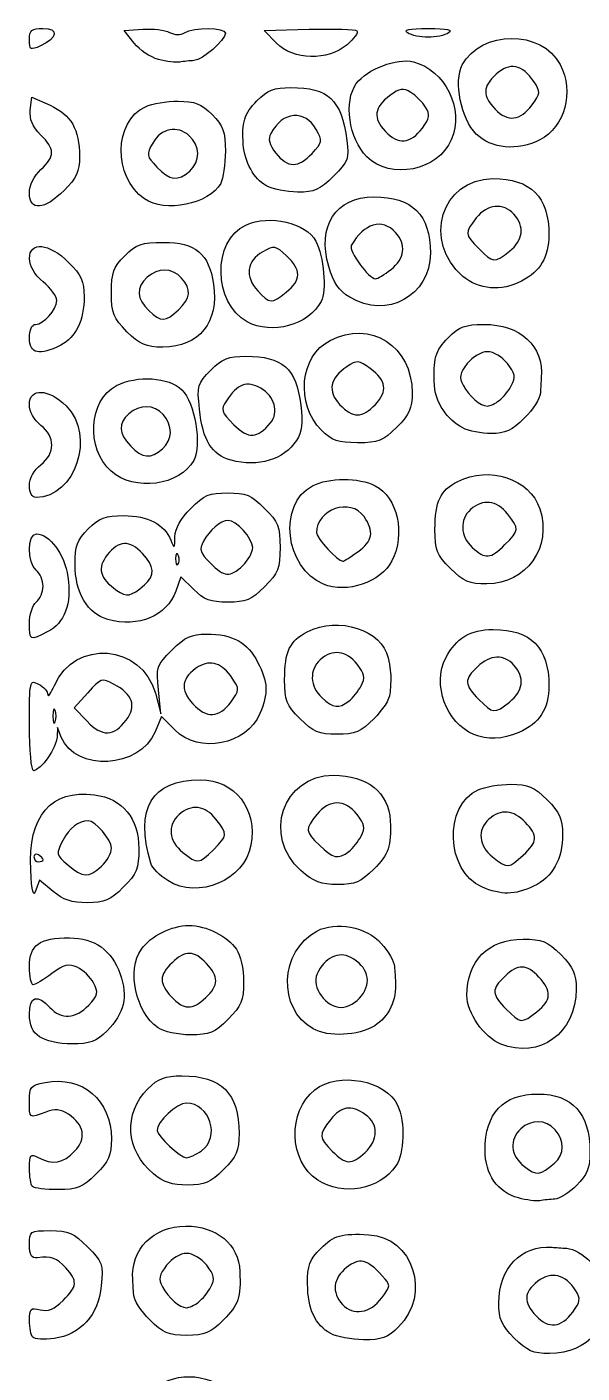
# Model space of a CAD drawing. Extents: x -1 to 2559, y 1 to 1442.
# Drawn here: x -0.6 to 161.8, y 1046.3 to 1440.4 of the extents above; entities that cross this region are included whole.
import ezdxf

# ---------------------------------------------------------------- set-up
doc = ezdxf.new("R2010")
doc.units = 0
doc.layers.get('0').update_dxf_attribs({"linetype": 'CONTINUOUS'})
doc.layers.add('IMAGE', color=7, linetype='CONTINUOUS')

# ---------------------------------------------------------------- blocks, each defined once
blk = doc.blocks.new('wave')
at = {"layer": 'IMAGE', "color": 7}
for points in [[(-902.77, -173.25), (-902.77, -173.25)], [(-792.1, -171.28), (-792.1, -171.28)], [(-830.5, -174.28), (-830.5, -174.28)], [(-865.02, -179.06), (-865.02, -179.06)], [(-755.7, -192.36), (-755.7, -192.36)], [(-787.78, -199.13), (-787.78, -199.13)], [(-772.04, -200.88), (-772.04, -200.88)], [(-820.04, -206.54), (-820.04, -206.54)], [(-804.04, -207.55), (-804.04, -207.55)], [(-855.88, -211.74), (-855.88, -211.74)], [(-833.59, -215.95), (-833.59, -215.95)], [(-902.77, -218.18), (-902.77, -218.18)], [(-869.15, -219.87), (-869.15, -219.87)], [(-762.28, -235.19), (-762.28, -235.19)], [(-796.95, -240.52), (-796.95, -240.52)], [(-775.91, -242.57), (-775.91, -242.57)], [(-827.62, -247.19), (-827.62, -247.19)], [(-809.05, -248.66), (-809.05, -248.66)], [(-859.19, -252.38), (-859.19, -252.38)], [(-839.09, -255.86), (-839.09, -255.86)], [(-874.24, -258.75), (-874.24, -258.75)], [(-902.77, -260.62), (-902.77, -260.62)], [(-765.32, -278.91), (-765.32, -278.91)], [(-832.22, -285.43), (-832.22, -285.43)], [(-817.34, -287.58), (-817.34, -287.58)], [(-775.97, -286.93), (-775.97, -286.93)], [(-863.88, -293.08), (-863.88, -293.08)], [(-843.76, -296.37), (-843.76, -296.37)], [(-878.83, -299.62), (-878.83, -299.62)], [(-902.77, -303.81), (-902.77, -303.81)], [(-763.62, -321.1), (-763.62, -321.1)], [(-859.19, -324.37), (-859.19, -324.37)], [(-806.64, -323.19), (-806.64, -323.19)], [(-840.35, -327.23), (-840.35, -327.23)], [(-779.57, -328.08), (-779.57, -328.08)], [(-869.1, -332.87), (-869.1, -332.87)], [(-816.77, -332.68), (-816.77, -332.68)], [(-902.77, -344.11), (-902.77, -344.11)], [(-879.82, -343.02), (-879.82, -343.02)], [(-895.22, -369.62), (-895.22, -369.62)], [(-843.77, -367.11), (-843.77, -367.11)], [(-809.32, -366.91), (-809.32, -366.91)], [(-762.28, -367.19), (-762.28, -367.19)], [(-902.77, -373.9), (-902.77, -373.9)], [(-874.43, -372.45), (-874.43, -372.45)], [(-823.57, -372.08), (-823.57, -372.08)], [(-772.77, -376.68), (-772.77, -376.68)], [(-898.77, -413.36), (-898.77, -413.36)], [(-848.95, -410.43), (-848.95, -410.43)], [(-809.32, -410.91), (-809.32, -410.91)], [(-758.3, -412.01), (-758.3, -412.01)], [(-881.69, -415.23), (-881.69, -415.23)], [(-823.35, -416.51), (-823.35, -416.51)], [(-862.32, -419.45), (-862.32, -419.45)], [(-770.35, -421.33), (-770.35, -421.33)], [(-895.85, -422.63), (-895.85, -422.63)], [(-805.6, -453.19), (-805.6, -453.19)], [(-851.19, -453.72), (-851.19, -453.72)], [(-754.28, -457.85), (-754.28, -457.85)], [(-865.15, -462.53), (-865.15, -462.53)], [(-819.78, -462.85), (-819.78, -462.85)], [(-899.81, -465.21), (-899.81, -465.21)], [(-764.88, -467.32), (-764.88, -467.32)], [(-852.4, -498.54), (-852.4, -498.54)], [(-804.52, -499.05), (-804.52, -499.05)], [(-749.1, -502.21), (-749.1, -502.21)], [(-866.49, -505.31), (-866.49, -505.31)], [(-818.42, -507.14), (-818.42, -507.14)], [(-901.88, -509.06), (-901.88, -509.06)], [(-759.69, -512.39), (-759.69, -512.39)], [(-853.32, -542.91), (-853.32, -542.91)], [(-799.67, -541.65), (-799.67, -541.65)], [(-743.78, -545.8), (-743.78, -545.8)], [(-867.57, -548.08), (-867.57, -548.08)], [(-901.77, -553.18), (-901.77, -553.18)], [(-814.62, -552.09), (-814.62, -552.09)], [(-760.9, -553.42), (-760.9, -553.42)]]:
    blk.add_lwpolyline(points, close=True, dxfattribs=at)
for points in [[(-872.15, -174.27), (-875.03, -170.62), (-869.62, -170.21)], [(-830.5, -174.28), (-834.1, -170.62), (-820.93, -170.23)], [(-902.51, -193.87), (-902.1, -190.06), (-896.74, -192.47)], [(-801.55, -280.07), (-801.55, -280.07)], [(-854.7, -334.22), (-858.43, -330.49), (-859.97, -334.76)], [(-885.69, -364.46), (-889.66, -368.91), (-885.91, -372.81)], [(-865.92, -364.63), (-864.28, -370.62), (-865.02, -363.65)], [(-860.22, -375.37), (-864.14, -371.45), (-866.02, -375.95)], [(-893.45, -377.47), (-894.6, -374.62), (-894.69, -377.44)], [(-895.85, -422.63), (-899.8, -419.3), (-900.87, -422.29)]]:
    blk.add_lwpolyline(points, dxfattribs=at)
for points in [[(-902.77, -173.25), (-902.77, -170.48), (-902.14, -169.95), (-898.81, -169.95)], [(-899.51, -175.07), (-902.49, -176.43), (-902.77, -176.28), (-902.77, -173.25)], [(-898.81, -169.95), (-894.09, -169.95), (-894.48, -172.78), (-899.51, -175.07)], [(-869.62, -170.21), (-866.64, -169.98), (-863.1, -170.39), (-861.75, -171.12)], [(-861.75, -171.12), (-860.24, -171.92), (-858.55, -171.96), (-857.36, -171.21)], [(-857.36, -171.21), (-854.7, -169.53), (-845.44, -169.63), (-845.44, -171.35)], [(-845.44, -171.35), (-845.44, -173.4), (-852.15, -179.27), (-854.63, -179.38)], [(-820.93, -170.23), (-813.69, -170.02), (-807.39, -170.22), (-806.93, -170.68)], [(-806.93, -170.68), (-806.48, -171.14), (-807.79, -172.96), (-809.84, -174.73)], [(-792.1, -171.28), (-793.52, -170.37), (-791.75, -169.99), (-786.1, -169.99)], [(-786.1, -172.57), (-788.3, -172.57), (-791, -171.99), (-792.1, -171.28)], [(-786.1, -169.99), (-780.45, -169.99), (-778.69, -170.37), (-780.1, -171.28)], [(-780.1, -171.28), (-781.2, -171.99), (-783.9, -172.57), (-786.1, -172.57)], [(-776.13, -180.66), (-770.6, -170.33), (-752.78, -170.27), (-747.46, -180.57)], [(-865.02, -179.06), (-867.36, -178.43), (-870.57, -176.27), (-872.15, -174.27)], [(-809.84, -174.73), (-815.41, -179.52), (-825.56, -179.3), (-830.5, -174.28)], [(-858.77, -179.84), (-859.87, -180.04), (-862.68, -179.69), (-865.02, -179.06)], [(-854.63, -179.38), (-855.81, -179.44), (-857.67, -179.65), (-858.77, -179.84)], [(-807.13, -186.13), (-803.98, -181.87), (-795.25, -178.54), (-790.41, -179.75)], [(-790.41, -179.75), (-781.07, -182.1), (-775.53, -193.48), (-779.32, -202.54)], [(-772.04, -200.88), (-776.43, -196.49), (-778.67, -185.41), (-776.13, -180.66)], [(-755.2, -185.46), (-758.43, -180.52), (-762.38, -179.78), (-766.22, -183.39)], [(-747.46, -180.57), (-743.33, -188.56), (-746.09, -198.82), (-753.39, -202.59)], [(-766.22, -183.39), (-770.21, -187.14), (-770.27, -189.55), (-766.49, -193.59)], [(-836.21, -191.18), (-833.05, -188.02), (-831.17, -187.28), (-826.27, -187.28)], [(-826.27, -187.28), (-815.22, -187.28), (-811.52, -190.77), (-809.88, -202.74)], [(-804.04, -207.55), (-809.27, -202.32), (-810.87, -191.19), (-807.13, -186.13)], [(-791.15, -188.69), (-793.37, -187.3), (-794.37, -187.46), (-797.29, -189.63)], [(-786.84, -192.99), (-787.75, -191.54), (-789.69, -189.6), (-791.15, -188.69)], [(-755.7, -192.36), (-753.2, -188.99), (-753.17, -188.56), (-755.2, -185.46)], [(-896.74, -192.47), (-890.61, -195.22), (-888.1, -199.58), (-888.1, -207.48)], [(-869.15, -219.87), (-878.37, -213.41), (-878.16, -197.14), (-868.81, -192.88)], [(-868.81, -192.88), (-866.88, -192), (-862.59, -191.28), (-859.27, -191.28)], [(-859.27, -191.28), (-854.37, -191.28), (-852.49, -192.02), (-849.33, -195.18)], [(-840.19, -203.95), (-840.71, -197.56), (-839.87, -194.84), (-836.21, -191.18)], [(-797.29, -189.63), (-801.93, -193.1), (-802.32, -196.17), (-798.61, -200.12)], [(-787.78, -199.13), (-785.61, -196.22), (-785.46, -195.21), (-786.84, -192.99)], [(-766.49, -193.59), (-762.84, -197.47), (-759.19, -197.06), (-755.7, -192.36)], [(-899.51, -201.09), (-901.9, -198.7), (-902.8, -196.54), (-902.51, -193.87)], [(-849.33, -195.18), (-846.04, -198.48), (-845.44, -200.13), (-845.44, -205.93)], [(-818.85, -199.54), (-822.14, -193.67), (-828.69, -194.23), (-832.15, -200.7)], [(-855.99, -201.38), (-859.47, -198.23), (-864.26, -199.2), (-866.69, -203.54)], [(-832.15, -200.7), (-833.03, -202.36), (-832.62, -203.97), (-830.64, -206.47)], [(-820.04, -206.54), (-817.04, -203.35), (-816.96, -202.91), (-818.85, -199.54)], [(-798.61, -200.12), (-794.87, -204.1), (-791.23, -203.77), (-787.78, -199.13)], [(-753.39, -202.59), (-759.88, -205.95), (-767.7, -205.23), (-772.04, -200.88)], [(-899.44, -211.28), (-895.23, -207.33), (-895.25, -205.35), (-899.51, -201.09)], [(-866.69, -203.54), (-868.58, -206.91), (-868.5, -207.35), (-865.5, -210.54)], [(-855.88, -211.74), (-852.71, -208.88), (-852.77, -204.3), (-855.99, -201.38)], [(-833.59, -215.95), (-837.03, -214.08), (-839.77, -209.1), (-840.19, -203.95)], [(-809.88, -202.74), (-809.15, -208.07), (-809.46, -208.91), (-813.79, -213.24)], [(-779.32, -202.54), (-783.11, -211.62), (-797.13, -214.46), (-804.04, -207.55)], [(-888.1, -207.48), (-888.1, -211.85), (-888.97, -213.75), (-892.64, -217.42)], [(-845.44, -205.93), (-845.44, -209.71), (-846.05, -213.95), (-846.81, -215.36)], [(-830.64, -206.47), (-827.2, -210.86), (-824.11, -210.88), (-820.04, -206.54)], [(-902.77, -218.18), (-902.77, -215.89), (-901.47, -213.19), (-899.44, -211.28)], [(-865.5, -210.54), (-861.78, -214.5), (-859.27, -214.82), (-855.88, -211.74)], [(-846.81, -215.36), (-850.04, -221.4), (-863.18, -224.05), (-869.15, -219.87)], [(-824.3, -217.9), (-827.49, -217.87), (-831.67, -216.99), (-833.59, -215.95)], [(-813.79, -213.24), (-817.77, -217.22), (-819.41, -217.94), (-824.3, -217.9)], [(-775.91, -242.57), (-787.89, -232.49), (-782.24, -213.95), (-767.19, -213.95)], [(-767.19, -213.95), (-756.04, -213.95), (-750.77, -219.23), (-750.77, -230.38)], [(-892.64, -217.42), (-898.39, -223.17), (-902.77, -223.5), (-902.77, -218.18)], [(-815.19, -239.67), (-818.65, -227.82), (-813.11, -219.28), (-801.96, -219.28)], [(-801.96, -219.28), (-790.71, -219.28), (-785.44, -224.52), (-785.44, -235.72)], [(-839.47, -227.54), (-832.47, -224.35), (-821.88, -226.81), (-818.94, -232.3)], [(-760.98, -224.39), (-764.12, -220.91), (-768.78, -221.37), (-772.01, -225.46)], [(-762.28, -235.19), (-758.27, -232.03), (-757.77, -227.93), (-760.98, -224.39)], [(-839.09, -255.86), (-849.07, -250.45), (-849.32, -232.03), (-839.47, -227.54)], [(-795.64, -229.72), (-799.52, -225.43), (-804.9, -227.01), (-808.58, -233.5)], [(-772.01, -225.46), (-775.51, -229.92), (-775.49, -230.2), (-771.25, -234.43)], [(-902.77, -237.37), (-902.77, -232.2), (-897.03, -232.76), (-891.3, -238.48)], [(-818.94, -232.3), (-816.67, -236.54), (-815.76, -246.82), (-817.39, -249.87)], [(-796.95, -240.52), (-792.93, -237.36), (-792.44, -233.26), (-795.64, -229.72)], [(-750.77, -230.38), (-750.77, -236.86), (-753.28, -241.11), (-758.78, -243.96)], [(-874.87, -236.51), (-871.49, -233.13), (-869.99, -232.62), (-863.48, -232.62)], [(-863.48, -232.62), (-854.14, -232.62), (-850.25, -235.87), (-848.91, -244.82)], [(-834.51, -235.36), (-839.21, -237.99), (-839.81, -242.67), (-835.98, -246.75)], [(-827.51, -236.55), (-830.7, -233.55), (-831.14, -233.48), (-834.51, -235.36)], [(-808.58, -233.5), (-809.45, -235.04), (-803.48, -243.28), (-801.5, -243.28)], [(-785.44, -235.72), (-785.44, -248.22), (-798.25, -255.25), (-809.05, -248.66)], [(-771.25, -234.43), (-767.02, -238.67), (-766.74, -238.69), (-762.28, -235.19)], [(-898.77, -244.15), (-901.3, -242.03), (-902.77, -239.53), (-902.77, -237.37)], [(-891.3, -238.48), (-887.64, -242.15), (-886.77, -244.05), (-886.77, -248.42)], [(-878.77, -247.31), (-878.77, -241.46), (-878.18, -239.82), (-874.87, -236.51)], [(-858.31, -243.05), (-861.05, -240.02), (-865.13, -239.93), (-868.33, -242.82)], [(-827.62, -247.19), (-823.2, -243.71), (-823.17, -240.63), (-827.51, -236.55)], [(-809.05, -248.66), (-812.19, -246.75), (-813.82, -244.36), (-815.19, -239.67)], [(-894.77, -249.63), (-894.77, -248.47), (-896.57, -246), (-898.77, -244.15)], [(-868.33, -242.82), (-871.58, -245.76), (-871.41, -249.25), (-867.85, -252.56)], [(-859.19, -252.38), (-855.54, -248.95), (-855.3, -246.38), (-858.31, -243.05)], [(-801.5, -243.28), (-800.93, -243.28), (-798.88, -242.04), (-796.95, -240.52)], [(-758.78, -243.96), (-764.68, -247.01), (-771.28, -246.47), (-775.91, -242.57)], [(-874.24, -258.75), (-878.22, -254.76), (-878.77, -253.39), (-878.77, -247.31)], [(-848.91, -244.82), (-847.23, -256.01), (-853.08, -263.28), (-863.75, -263.28)], [(-835.98, -246.75), (-832.32, -250.64), (-832.03, -250.66), (-827.62, -247.19)], [(-900.98, -256.62), (-898.61, -256.62), (-894.77, -252.29), (-894.77, -249.63)], [(-886.77, -248.42), (-886.77, -255.52), (-889.1, -260.37), (-893.63, -262.72)], [(-817.39, -249.87), (-821.14, -256.86), (-831.81, -259.81), (-839.09, -255.86)], [(-867.85, -252.56), (-864.17, -255.99), (-863.01, -255.97), (-859.19, -252.38)], [(-814.81, -261.31), (-802.98, -255.19), (-790.77, -263), (-790.77, -276.68)], [(-902.77, -260.62), (-902.77, -258.15), (-902.08, -256.62), (-900.98, -256.62)], [(-863.75, -263.28), (-868.74, -263.28), (-870.43, -262.55), (-874.24, -258.75)], [(-780.21, -260.51), (-776.97, -257.28), (-775.21, -256.62), (-769.87, -256.62)], [(-769.87, -256.62), (-758.99, -256.63), (-752.32, -262.82), (-752.99, -272.28)], [(-893.63, -262.72), (-899.81, -265.91), (-902.77, -265.23), (-902.77, -260.62)], [(-817.34, -287.58), (-824.98, -279.94), (-823.62, -265.86), (-814.81, -261.31)], [(-784.27, -274.62), (-784.69, -266.61), (-784.03, -264.34), (-780.21, -260.51)], [(-849.72, -270.03), (-846.34, -266.65), (-844.58, -265.95), (-839.45, -265.95)], [(-839.45, -265.95), (-828.68, -265.95), (-824.74, -269.46), (-823.36, -280.28)], [(-803.03, -269.55), (-806.39, -267.04), (-806.82, -267.01), (-809.93, -269.04)], [(-768.77, -264.62), (-770.57, -264.62), (-773.08, -266.1), (-774.64, -268.09)], [(-762.9, -268.09), (-764.46, -266.1), (-766.97, -264.62), (-768.77, -264.62)], [(-877.32, -274.55), (-871.29, -271.44), (-861.9, -272.03), (-858.16, -275.77)], [(-853.03, -281.46), (-853.75, -274.56), (-853.54, -273.85), (-849.72, -270.03)], [(-809.93, -269.04), (-814.86, -272.28), (-815.6, -276.22), (-812, -280.06)], [(-801.55, -280.07), (-797.86, -276.15), (-798.29, -273.08), (-803.03, -269.55)], [(-774.64, -268.09), (-776.89, -270.95), (-777.11, -272.08), (-775.86, -274.42)], [(-761.68, -274.42), (-760.43, -272.08), (-760.65, -270.95), (-762.9, -268.09)], [(-902.77, -280.09), (-902.77, -275.15), (-897.15, -275.37), (-892, -280.51)], [(-878.83, -299.62), (-886.34, -292.91), (-885.48, -278.78), (-877.32, -274.55)], [(-858.16, -275.77), (-854.37, -279.56), (-852.28, -291.97), (-854.68, -296.44)], [(-835.09, -275.33), (-839.17, -273.04), (-841.82, -274.01), (-845.13, -278.99)], [(-832.22, -285.43), (-829.68, -282.36), (-831.03, -277.6), (-835.09, -275.33)], [(-775.97, -286.93), (-780.46, -284.62), (-784.03, -279.33), (-784.27, -274.62)], [(-775.86, -274.42), (-774.15, -277.63), (-770.78, -280.53), (-768.77, -280.53)], [(-765.32, -278.91), (-764.16, -278.01), (-762.52, -276), (-761.68, -274.42)], [(-752.99, -272.28), (-753.05, -273.2), (-753.18, -275.21), (-753.27, -276.75)], [(-845.13, -278.99), (-846.89, -281.65), (-846.72, -282.21), (-842.95, -285.98)], [(-790.77, -276.68), (-790.77, -281.2), (-791.6, -283.05), (-795.3, -286.75)], [(-768.77, -280.53), (-768.04, -280.53), (-766.48, -279.8), (-765.32, -278.91)], [(-753.27, -276.75), (-753.36, -278.29), (-755.48, -281.59), (-757.97, -284.08)], [(-899.44, -286.19), (-901.47, -284.59), (-902.77, -282.21), (-902.77, -280.09)], [(-892, -280.51), (-883.35, -289.16), (-889.33, -307.28), (-900.83, -307.28)], [(-873.67, -282.82), (-876.88, -285.73), (-876.74, -288.43), (-873.2, -292.2)], [(-863.64, -283.05), (-866.39, -280.02), (-870.47, -279.93), (-873.67, -282.82)], [(-863.88, -293.08), (-860.84, -290.33), (-860.75, -286.25), (-863.64, -283.05)], [(-843.76, -296.37), (-849.41, -294.86), (-852.1, -290.53), (-853.03, -281.46)], [(-823.36, -280.28), (-822.67, -285.63), (-822.97, -288.06), (-824.62, -290.57)], [(-812, -280.06), (-808.17, -284.13), (-805.37, -284.13), (-801.55, -280.07)], [(-899.44, -297.71), (-895.16, -294.35), (-895.16, -289.55), (-899.44, -286.19)], [(-842.95, -285.98), (-838.65, -290.27), (-836.14, -290.14), (-832.22, -285.43)], [(-806.74, -291.28), (-812.51, -291.28), (-814.25, -290.67), (-817.34, -287.58)], [(-795.3, -286.75), (-799.29, -290.74), (-800.67, -291.28), (-806.74, -291.28)], [(-767.64, -288.6), (-770.46, -288.59), (-774.21, -287.84), (-775.97, -286.93)], [(-757.97, -284.08), (-761.57, -287.68), (-763.56, -288.61), (-767.64, -288.6)], [(-824.62, -290.57), (-828.34, -296.25), (-835.79, -298.51), (-843.76, -296.37)], [(-873.2, -292.2), (-869.78, -295.85), (-867.2, -296.09), (-863.88, -293.08)], [(-902.77, -303.81), (-902.77, -301.69), (-901.47, -299.31), (-899.44, -297.71)], [(-854.68, -296.44), (-858.64, -303.85), (-872.11, -305.62), (-878.83, -299.62)], [(-777.46, -302.63), (-768.26, -297.87), (-756.34, -301.83), (-753.44, -310.6)], [(-819.98, -303.89), (-815.21, -301.42), (-806.37, -301.4), (-801.63, -303.85)], [(-784.1, -316.66), (-784.1, -308.4), (-782.64, -305.31), (-777.46, -302.63)], [(-900.83, -307.28), (-902.03, -307.28), (-902.77, -305.96), (-902.77, -303.81)], [(-855.57, -310.48), (-851.7, -306.61), (-850.12, -305.95), (-844.77, -305.95)], [(-844.77, -305.95), (-839.42, -305.95), (-837.84, -306.61), (-833.97, -310.48)], [(-816.77, -332.68), (-828.04, -328.02), (-830.15, -309.14), (-819.98, -303.89)], [(-804.85, -312.91), (-808.78, -307.3), (-818.77, -310.69), (-818.77, -317.64)], [(-801.63, -303.85), (-795.07, -307.24), (-792.66, -318.01), (-796.71, -325.84)], [(-860.19, -318.82), (-860.13, -316.35), (-858.52, -313.43), (-855.57, -310.48)], [(-833.97, -310.48), (-829.98, -314.48), (-829.44, -315.84), (-829.44, -321.95)], [(-773.67, -310.82), (-776.95, -313.79), (-776.74, -318.58), (-773.19, -321.9)], [(-762.87, -312.13), (-766.03, -308.11), (-770.12, -307.62), (-773.67, -310.82)], [(-753.44, -310.6), (-749.73, -321.83), (-757.33, -332.62), (-768.95, -332.62)], [(-885.54, -316.51), (-882.3, -313.28), (-880.55, -312.62), (-875.17, -312.62)], [(-875.17, -312.62), (-868.14, -312.62), (-863.29, -315.13), (-861.43, -319.76)], [(-844.69, -313.99), (-846.8, -314.05), (-850.14, -316.91), (-851.85, -320.13)], [(-837.44, -321.95), (-837.44, -319.24), (-842.29, -313.92), (-844.69, -313.99)], [(-806.64, -323.19), (-802.29, -320.09), (-801.8, -317.26), (-804.85, -312.91)], [(-763.62, -321.1), (-759.39, -316.87), (-759.36, -316.58), (-762.87, -312.13)], [(-900.77, -328.62), (-903.5, -326.35), (-903.46, -317.95), (-900.71, -317.95)], [(-900.71, -317.95), (-896.86, -317.95), (-892.52, -323.89), (-891.52, -330.51)], [(-889.43, -326.85), (-889.44, -321.51), (-888.77, -319.75), (-885.54, -316.51)], [(-861.43, -319.76), (-860.37, -322.37), (-860.27, -322.29), (-860.19, -318.82)], [(-818.77, -317.64), (-818.77, -319.23), (-812.58, -325.95), (-811.11, -325.95)], [(-779.57, -328.08), (-783.56, -324.1), (-784.1, -322.72), (-784.1, -316.66)], [(-869.67, -323.7), (-873.45, -319.68), (-876.6, -319.8), (-879.98, -324.09)], [(-851.85, -320.13), (-853.14, -322.55), (-852.84, -323.51), (-849.89, -326.47)], [(-840.35, -327.23), (-838.75, -325.74), (-837.44, -323.36), (-837.44, -321.95)], [(-829.44, -321.95), (-829.44, -328.06), (-829.98, -329.42), (-833.97, -333.42)], [(-773.19, -321.9), (-769.37, -325.46), (-767.85, -325.33), (-763.62, -321.1)], [(-879.82, -343.02), (-885.71, -341.44), (-889.43, -335.18), (-889.43, -326.85)], [(-879.98, -324.09), (-883.04, -327.98), (-882.24, -330.97), (-877.21, -334.49)], [(-869.1, -332.87), (-865.99, -330.2), (-866.16, -327.43), (-869.67, -323.7)], [(-860, -325.17), (-860.06, -326.58), (-859.74, -327.36), (-859.3, -326.92)], [(-859.19, -324.37), (-859.62, -323.3), (-859.93, -323.62), (-860, -325.17)], [(-859.3, -326.92), (-858.85, -326.48), (-858.81, -325.33), (-859.19, -324.37)], [(-849.89, -326.47), (-845.69, -330.66), (-844.17, -330.78), (-840.35, -327.23)], [(-796.71, -325.84), (-799.96, -332.13), (-809.9, -335.52), (-816.77, -332.68)], [(-811.11, -325.95), (-810.78, -325.95), (-808.77, -324.71), (-806.64, -323.19)], [(-898.77, -333.28), (-898.77, -331.63), (-899.67, -329.53), (-900.77, -328.62)], [(-891.52, -330.51), (-890.34, -338.42), (-892.43, -344.03), (-897.56, -346.68)], [(-768.95, -332.62), (-774.09, -332.62), (-775.74, -331.91), (-779.57, -328.08)], [(-900.77, -337.95), (-899.67, -337.04), (-898.77, -334.94), (-898.77, -333.28)], [(-859.97, -334.76), (-862.6, -342.02), (-870.82, -345.44), (-879.82, -343.02)], [(-877.21, -334.49), (-874.26, -336.56), (-873.14, -336.34), (-869.1, -332.87)], [(-844.74, -337.95), (-849.79, -337.95), (-851.68, -337.24), (-854.7, -334.22)], [(-833.97, -333.42), (-837.83, -337.28), (-839.43, -337.95), (-844.74, -337.95)], [(-902.77, -344.11), (-902.77, -341.64), (-901.87, -338.86), (-900.77, -337.95)], [(-821.46, -346.63), (-812.36, -341.92), (-799.53, -346.07), (-797.79, -354.28)], [(-897.56, -346.68), (-902.64, -349.31), (-902.77, -349.25), (-902.77, -344.11)], [(-828.1, -360.66), (-828.1, -352.4), (-826.64, -349.31), (-821.46, -346.63)], [(-780.92, -354.25), (-777.92, -348.43), (-773.77, -345.95), (-767.07, -345.95)], [(-767.07, -345.95), (-756.05, -345.95), (-750.77, -351.27), (-750.77, -362.38)], [(-895.46, -362.31), (-889.52, -348.63), (-869.88, -350.18), (-865.92, -364.63)], [(-861.07, -351.98), (-857.24, -348.15), (-855.37, -347.28), (-850.97, -347.28)], [(-850.97, -347.28), (-843.34, -347.28), (-838.96, -349.69), (-836, -355.49)], [(-865.02, -363.65), (-865.73, -357.03), (-865.54, -356.45), (-861.07, -351.98)], [(-843.42, -360.16), (-846.23, -355.87), (-849.8, -354.66), (-853.27, -356.82)], [(-806.9, -356.09), (-810.03, -352.11), (-814.13, -351.63), (-817.67, -354.82)], [(-797.79, -354.28), (-797.28, -356.67), (-796.92, -359.37), (-796.99, -360.28)], [(-772.77, -376.68), (-780.84, -373.34), (-784.95, -362.04), (-780.92, -354.25)], [(-760.98, -356.39), (-763.92, -353.14), (-767.92, -353.31), (-771.68, -356.85)], [(-853.27, -356.82), (-858.28, -359.95), (-858.85, -363.55), (-854.99, -367.67)], [(-836, -355.49), (-832.94, -361.48), (-832.81, -364.53), (-835.33, -370.57)], [(-817.67, -354.82), (-820.95, -357.79), (-820.74, -362.58), (-817.19, -365.9)], [(-805.68, -362.42), (-804.43, -360.08), (-804.65, -358.95), (-806.9, -356.09)], [(-771.68, -356.85), (-775.64, -360.56), (-775.57, -362.12), (-771.25, -366.43)], [(-762.28, -367.19), (-758.27, -364.03), (-757.77, -359.93), (-760.98, -356.39)], [(-902.77, -373.9), (-902.77, -360.94), (-902.69, -360.57), (-900.1, -361.95)], [(-900.1, -361.95), (-898.64, -362.73), (-897.41, -364.11), (-897.38, -365)], [(-897.38, -365), (-897.36, -365.89), (-896.49, -364.68), (-895.46, -362.31)], [(-878.14, -361.93), (-881.54, -360.11), (-881.91, -360.23), (-885.69, -364.46)], [(-874.43, -372.45), (-871.35, -368.3), (-872.54, -364.93), (-878.14, -361.93)], [(-843.77, -367.11), (-841.29, -363.79), (-841.28, -363.44), (-843.42, -360.16)], [(-823.57, -372.08), (-827.56, -368.1), (-828.1, -366.72), (-828.1, -360.66)], [(-809.32, -366.91), (-808.16, -366.01), (-806.52, -364), (-805.68, -362.42)], [(-796.99, -360.28), (-797.05, -361.2), (-797.18, -363.21), (-797.27, -364.75)], [(-750.77, -362.38), (-750.77, -369.19), (-753.6, -373.6), (-759.57, -376.09)], [(-817.19, -365.9), (-813.85, -369), (-812.31, -369.2), (-809.32, -366.91)], [(-797.27, -364.75), (-797.36, -366.29), (-799.48, -369.59), (-801.97, -372.08)], [(-771.25, -366.43), (-767.02, -370.67), (-766.74, -370.69), (-762.28, -367.19)], [(-895.22, -369.62), (-895.59, -368.7), (-895.89, -369.45), (-895.89, -371.28)], [(-895.22, -372.95), (-894.85, -372.03), (-894.85, -370.53), (-895.22, -369.62)], [(-854.99, -367.67), (-850.84, -372.1), (-847.35, -371.93), (-843.77, -367.11)], [(-901.53, -387.28), (-902.21, -387.28), (-902.77, -381.26), (-902.77, -373.9)], [(-895.89, -371.28), (-895.89, -373.12), (-895.59, -373.87), (-895.22, -372.95)], [(-885.91, -372.81), (-881.49, -377.43), (-878.06, -377.32), (-874.43, -372.45)], [(-835.33, -370.57), (-839.17, -379.75), (-853.15, -382.44), (-860.22, -375.37)], [(-812.77, -376.62), (-818.12, -376.62), (-819.7, -375.95), (-823.57, -372.08)], [(-801.97, -372.08), (-805.84, -375.95), (-807.42, -376.62), (-812.77, -376.62)], [(-894.69, -377.44), (-894.78, -380.48), (-899.51, -387.28), (-901.53, -387.28)], [(-866.02, -375.95), (-870.51, -386.7), (-889.3, -387.74), (-893.45, -377.47)], [(-759.57, -376.09), (-764.51, -378.15), (-768.75, -378.34), (-772.77, -376.68)], [(-867.25, -414.37), (-872, -398.26), (-867.06, -389.95), (-852.73, -389.95)], [(-852.73, -389.95), (-842.65, -389.95), (-836, -398.55), (-837.97, -409.06)], [(-823.35, -416.51), (-834.7, -406.55), (-828.6, -388.62), (-813.86, -388.62)], [(-813.86, -388.62), (-803.88, -388.62), (-797.59, -393.66), (-797.21, -401.95)], [(-902.41, -416.35), (-903.25, -400.62), (-896.49, -392.65), (-883.74, -394.36)], [(-770.35, -421.33), (-780.94, -416.72), (-781.7, -397.53), (-771.47, -392.88)], [(-771.47, -392.88), (-769.55, -392), (-765.25, -391.28), (-761.91, -391.28)], [(-761.91, -391.28), (-756.78, -391.28), (-755.13, -391.99), (-751.3, -395.82)], [(-883.74, -394.36), (-875.45, -395.47), (-870.77, -401.15), (-870.77, -410.1)], [(-848.2, -401.46), (-851.36, -397.45), (-855.46, -396.95), (-859, -400.16)], [(-806.9, -400.09), (-810.43, -395.6), (-815.12, -395.61), (-818.67, -400.13)], [(-751.3, -395.82), (-747.6, -399.51), (-746.77, -401.37), (-746.77, -405.88)], [(-885.58, -401.95), (-888.4, -401.95), (-891.09, -404.04), (-892.99, -407.7)], [(-878.77, -409.95), (-878.77, -407.51), (-883.51, -401.95), (-885.58, -401.95)], [(-859, -400.16), (-862.48, -403.3), (-862.02, -407.96), (-857.92, -411.19)], [(-848.95, -410.43), (-844.72, -406.2), (-844.7, -405.92), (-848.2, -401.46)], [(-818.67, -400.13), (-822.18, -404.58), (-822.15, -404.87), (-817.92, -409.1)], [(-805.68, -406.42), (-804.43, -404.08), (-804.65, -402.95), (-806.9, -400.09)], [(-797.21, -401.95), (-796.87, -409.45), (-797.64, -411.76), (-801.97, -416.08)], [(-768.33, -401.49), (-771.81, -404.64), (-771.35, -409.3), (-767.26, -412.52)], [(-757.67, -402.37), (-761.08, -398.74), (-764.94, -398.42), (-768.33, -401.49)], [(-758.3, -412.01), (-754.01, -408.04), (-753.91, -406.37), (-757.67, -402.37)], [(-746.77, -405.88), (-746.77, -413.26), (-749.66, -418.45), (-755.25, -421.1)], [(-892.99, -407.7), (-895.04, -411.68), (-895, -411.89), (-891.53, -414.87)], [(-837.97, -409.06), (-839.91, -419.37), (-853.33, -425.1), (-862.32, -419.45)], [(-817.92, -409.1), (-814.04, -412.99), (-812.46, -413.32), (-809.32, -410.91)], [(-809.32, -410.91), (-808.16, -410.01), (-806.52, -408), (-805.68, -406.42)], [(-900.1, -411.95), (-900.84, -411.5), (-901.44, -411.76), (-901.44, -412.54)], [(-901.44, -412.54), (-901.44, -413.31), (-900.84, -413.95), (-900.1, -413.95)], [(-898.77, -413.36), (-898.77, -413.04), (-899.37, -412.4), (-900.1, -411.95)], [(-900.1, -413.95), (-899.37, -413.95), (-898.77, -413.68), (-898.77, -413.36)], [(-881.69, -415.23), (-880.08, -413.74), (-878.77, -411.36), (-878.77, -409.95)], [(-870.77, -410.1), (-870.77, -416.04), (-871.34, -417.45), (-875.3, -421.42)], [(-857.92, -411.19), (-853.47, -414.69), (-853.18, -414.67), (-848.95, -410.43)], [(-767.26, -412.52), (-762.84, -415.99), (-762.58, -415.98), (-758.3, -412.01)], [(-900.87, -422.29), (-901.65, -424.47), (-902.07, -422.85), (-902.41, -416.35)], [(-891.53, -414.87), (-887.14, -418.65), (-885.43, -418.71), (-881.69, -415.23)], [(-862.32, -419.45), (-864.64, -417.99), (-866.85, -415.71), (-867.25, -414.37)], [(-812.59, -420.62), (-817.49, -420.62), (-819.59, -419.81), (-823.35, -416.51)], [(-801.97, -416.08), (-805.8, -419.91), (-807.45, -420.62), (-812.59, -420.62)], [(-875.3, -421.42), (-879.12, -425.24), (-880.79, -425.95), (-885.87, -425.95)], [(-755.25, -421.1), (-760.78, -423.73), (-764.7, -423.79), (-770.35, -421.33)], [(-885.87, -425.95), (-890.35, -425.95), (-892.91, -425.1), (-895.85, -422.63)], [(-870.02, -439.57), (-867.27, -435.64), (-861.22, -432.62), (-856.1, -432.62)], [(-856.1, -432.62), (-850.99, -432.62), (-844.94, -435.64), (-842.18, -439.57)], [(-818.64, -434.23), (-813.18, -431.29), (-804.11, -433.03), (-799.81, -437.84)], [(-902.77, -444.66), (-902.77, -438.32), (-899.88, -436.23), (-891.07, -436.23)], [(-891.07, -436.23), (-883.7, -436.23), (-878.72, -439.79), (-876.23, -446.82)], [(-819.78, -462.85), (-830.24, -457.04), (-829.56, -440.1), (-818.64, -434.23)], [(-774.77, -453.11), (-774.77, -442.93), (-768.48, -436.62), (-758.34, -436.62)], [(-758.34, -436.62), (-752.72, -436.62), (-751.22, -437.23), (-747.3, -441.15)], [(-865.15, -462.53), (-871.7, -457.95), (-874.3, -445.68), (-870.02, -439.57)], [(-851, -443.7), (-854.62, -439.85), (-857.07, -439.81), (-861.02, -443.51)], [(-842.18, -439.57), (-840.99, -441.28), (-840.1, -445.31), (-840.1, -449.05)], [(-808.73, -441.97), (-812.33, -440.04), (-816.45, -442.05), (-818.61, -446.79)], [(-799.81, -437.84), (-797.77, -440.12), (-796.03, -443.18), (-795.94, -444.64)], [(-747.3, -441.15), (-743.6, -444.85), (-742.77, -446.7), (-742.77, -451.22)], [(-901.7, -449.95), (-902.29, -449.95), (-902.77, -447.57), (-902.77, -444.66)], [(-888.78, -444.85), (-891.27, -443.72), (-892.64, -444.06), (-896.23, -446.71)], [(-884.02, -449.43), (-884.96, -447.68), (-887.1, -445.62), (-888.78, -444.85)], [(-861.02, -443.51), (-864.86, -447.13), (-864.91, -449.59), (-861.2, -453.53)], [(-851.19, -453.72), (-847.34, -450.1), (-847.3, -447.65), (-851, -443.7)], [(-805.6, -453.19), (-802.45, -449.18), (-803.71, -444.66), (-808.73, -441.97)], [(-795.94, -444.64), (-795.85, -446.09), (-795.72, -448.03), (-795.65, -448.95)], [(-753.67, -447.7), (-757.28, -443.85), (-759.74, -443.81), (-763.68, -447.51)], [(-896.23, -446.71), (-898.64, -448.49), (-901.1, -449.95), (-901.7, -449.95)], [(-876.23, -446.82), (-873.89, -453.44), (-875.04, -458.43), (-880.07, -463.45)], [(-840.1, -449.05), (-840.1, -454.66), (-840.72, -456.17), (-844.64, -460.08)], [(-818.61, -446.79), (-820.37, -450.65), (-816.02, -456.62), (-811.44, -456.62)], [(-795.65, -448.95), (-795.27, -454.32), (-797.69, -459.47), (-801.74, -461.94)], [(-763.68, -447.51), (-767.64, -451.23), (-767.57, -452.79), (-763.25, -457.1)], [(-754.28, -457.85), (-750.01, -454.49), (-749.85, -451.77), (-753.67, -447.7)], [(-902.77, -458.54), (-902.77, -453.26), (-900.47, -452.52), (-896.77, -456.62)], [(-885.44, -455.95), (-882.68, -453.02), (-882.51, -452.25), (-884.02, -449.43)], [(-811.44, -456.62), (-809.65, -456.62), (-807.13, -455.14), (-805.6, -453.19)], [(-764.88, -467.32), (-769.76, -465.35), (-774.77, -458.15), (-774.77, -453.11)], [(-742.77, -451.22), (-742.77, -464.06), (-753.54, -471.91), (-764.88, -467.32)], [(-896.77, -456.62), (-893.51, -460.22), (-889.22, -459.97), (-885.44, -455.95)], [(-861.2, -453.53), (-857.59, -457.38), (-855.13, -457.42), (-851.19, -453.72)], [(-763.25, -457.1), (-759.02, -461.33), (-758.74, -461.36), (-754.28, -457.85)], [(-899.81, -465.21), (-901.89, -463.75), (-902.77, -461.77), (-902.77, -458.54)], [(-844.64, -460.08), (-848.55, -464), (-850.06, -464.62), (-855.67, -464.62)], [(-880.07, -463.45), (-883.23, -466.62), (-885.02, -467.28), (-890.37, -467.28)], [(-855.67, -464.62), (-859.41, -464.62), (-863.44, -463.73), (-865.15, -462.53)], [(-801.74, -461.94), (-806.68, -464.95), (-815.22, -465.38), (-819.78, -462.85)], [(-890.37, -467.28), (-894.07, -467.28), (-898.11, -466.39), (-899.81, -465.21)], [(-898.19, -478.54), (-887.32, -476.5), (-878.78, -483.77), (-878.78, -495.08)], [(-868.11, -480.42), (-865.03, -477.33), (-863.14, -476.62), (-858.14, -476.62)], [(-858.14, -476.62), (-846.55, -476.62), (-841.44, -481.78), (-841.44, -493.48)], [(-819.22, -480.69), (-812.39, -475.31), (-798.35, -477.95), (-795.03, -485.25)], [(-902.77, -484.01), (-902.77, -479.82), (-902.36, -479.33), (-898.19, -478.54)], [(-866.49, -505.31), (-874.64, -498.46), (-875.34, -487.64), (-868.11, -480.42)], [(-818.42, -507.14), (-826.88, -501.72), (-827.33, -487.06), (-819.22, -480.69)], [(-898.01, -487.25), (-902.9, -489.11), (-902.77, -489.2), (-902.77, -484.01)], [(-856.88, -484.62), (-859.59, -484.62), (-865.44, -490.08), (-865.44, -492.61)], [(-852.4, -498.54), (-846.79, -494.61), (-850.01, -484.62), (-856.88, -484.62)], [(-769.44, -498.37), (-769.44, -487.59), (-764.13, -481.95), (-753.97, -481.95)], [(-753.97, -481.95), (-743.93, -481.95), (-738.77, -487.67), (-738.77, -498.78)], [(-891.36, -487.88), (-893.69, -486.35), (-895.26, -486.2), (-898.01, -487.25)], [(-889.54, -498.73), (-886, -494.95), (-886.67, -490.95), (-891.36, -487.88)], [(-804.4, -488.02), (-808.65, -485.05), (-811.52, -485.45), (-814.67, -489.46)], [(-804.52, -499.05), (-800.62, -495.39), (-800.57, -490.71), (-804.4, -488.02)], [(-795.03, -485.25), (-792.79, -490.16), (-793.05, -499.47), (-795.52, -502.99)], [(-865.44, -492.61), (-865.44, -494.17), (-858.55, -500.62), (-856.88, -500.62)], [(-814.67, -489.46), (-818.19, -493.93), (-818.14, -494.7), (-814.16, -498.68)], [(-759, -492.16), (-762.47, -495.29), (-762.02, -499.96), (-757.95, -503.17)], [(-748.98, -492.39), (-751.72, -489.36), (-755.8, -489.26), (-759, -492.16)], [(-749.1, -502.21), (-746.17, -499.68), (-746.11, -495.55), (-748.98, -492.39)], [(-878.78, -495.08), (-878.77, -499.9), (-879.53, -501.65), (-883.3, -505.42)], [(-841.44, -493.48), (-841.44, -498.6), (-842.14, -500.25), (-845.97, -504.08)], [(-902.77, -503.68), (-902.77, -499.65), (-902.5, -499.33), (-900.19, -500.57)], [(-900.19, -500.57), (-896.09, -502.76), (-892.8, -502.19), (-889.54, -498.73)], [(-856.88, -500.62), (-856.05, -500.62), (-854.03, -499.68), (-852.4, -498.54)], [(-814.16, -498.68), (-810.14, -502.7), (-808.48, -502.76), (-804.52, -499.05)], [(-759.69, -512.39), (-765.79, -510.75), (-769.44, -505.5), (-769.44, -498.37)], [(-738.77, -498.78), (-738.77, -503.68), (-739.51, -505.56), (-742.67, -508.72)], [(-901.88, -509.06), (-902.37, -508.57), (-902.77, -506.15), (-902.77, -503.68)], [(-845.97, -504.08), (-849.79, -507.9), (-851.45, -508.62), (-856.53, -508.62)], [(-795.52, -502.99), (-800.42, -509.99), (-810.98, -511.9), (-818.42, -507.14)], [(-757.95, -503.17), (-754.42, -505.94), (-753.32, -505.82), (-749.1, -502.21)], [(-883.3, -505.42), (-887.23, -509.35), (-888.71, -509.95), (-894.41, -509.95)], [(-856.53, -508.62), (-861.01, -508.62), (-863.58, -507.76), (-866.49, -505.31)], [(-894.41, -509.95), (-898.03, -509.95), (-901.39, -509.55), (-901.88, -509.06)], [(-742.67, -508.72), (-744.81, -510.86), (-747.66, -512.66), (-749, -512.72)], [(-753.44, -513.18), (-754.54, -513.37), (-757.35, -513.02), (-759.69, -512.39)], [(-749, -512.72), (-750.34, -512.77), (-752.34, -512.98), (-753.44, -513.18)], [(-902.77, -526.03), (-902.77, -522.07), (-902.59, -521.95), (-896.64, -521.95)], [(-896.64, -521.95), (-891.4, -521.95), (-889.82, -522.63), (-885.8, -526.65)], [(-872.55, -536.28), (-873.18, -527.38), (-866.5, -520.63), (-857.04, -520.62)], [(-857.04, -520.62), (-847.88, -520.61), (-841.58, -525.92), (-841.21, -533.95)], [(-817.54, -527.18), (-813.71, -523.35), (-811.39, -522.68), (-803.48, -523.13)], [(-803.48, -523.13), (-790.51, -523.86), (-785.13, -540.52), (-794.77, -550.15)], [(-900.44, -529.88), (-902.2, -530.06), (-902.77, -529.12), (-902.77, -526.03)], [(-885.8, -526.65), (-881.4, -531.05), (-881.14, -531.77), (-881.75, -538.11)], [(-821.39, -537.51), (-821.43, -532.14), (-820.79, -530.43), (-817.54, -527.18)], [(-765.43, -543.08), (-765.42, -532.87), (-758.98, -526.18), (-749.77, -526.83)], [(-749.77, -526.83), (-748.85, -526.9), (-746.95, -527.02), (-745.54, -527.12)], [(-745.54, -527.12), (-741.28, -527.39), (-734.93, -533.72), (-734.02, -538.61)], [(-892.16, -532.87), (-894.9, -529.92), (-896.2, -529.45), (-900.44, -529.88)], [(-856.77, -528.62), (-858.57, -528.62), (-861.08, -530.1), (-862.64, -532.09)], [(-850.9, -532.09), (-852.46, -530.1), (-854.97, -528.62), (-856.77, -528.62)], [(-799.52, -535.19), (-803.97, -530.27), (-806.16, -529.76), (-809.96, -532.74)], [(-892.94, -542.42), (-888.72, -538.21), (-888.6, -536.68), (-892.16, -532.87)], [(-862.64, -532.09), (-864.89, -534.95), (-865.11, -536.08), (-863.86, -538.42)], [(-849.68, -538.42), (-848.43, -536.08), (-848.65, -534.95), (-850.9, -532.09)], [(-841.21, -533.95), (-840.87, -541.45), (-841.64, -543.76), (-845.97, -548.08)], [(-809.96, -532.74), (-813.97, -535.89), (-814.42, -539.98), (-811.17, -543.57)], [(-799.67, -541.65), (-797, -538.06), (-797, -537.98), (-799.52, -535.19)], [(-742.91, -539.56), (-745.91, -534.76), (-750.1, -533.71), (-754.01, -536.78)], [(-881.75, -538.11), (-882.57, -546.66), (-887.79, -552.47), (-895.56, -553.51)], [(-872.27, -540.75), (-872.36, -539.21), (-872.49, -537.2), (-872.55, -536.28)], [(-863.86, -538.42), (-862.15, -541.63), (-858.78, -544.53), (-856.77, -544.53)], [(-853.32, -542.91), (-852.16, -542.01), (-850.52, -540), (-849.68, -538.42)], [(-814.62, -552.09), (-819.18, -549.57), (-821.34, -544.91), (-821.39, -537.51)], [(-754.01, -536.78), (-758.21, -540.09), (-758.34, -542.82), (-754.49, -546.92)], [(-734.02, -538.61), (-731.99, -549.4), (-739.3, -557.93), (-750.57, -557.94)], [(-743.78, -545.8), (-741.57, -542.83), (-741.44, -541.9), (-742.91, -539.56)], [(-899.6, -545.12), (-897.28, -545.7), (-895.5, -544.98), (-892.94, -542.42)], [(-867.57, -548.08), (-870.06, -545.59), (-872.18, -542.29), (-872.27, -540.75)], [(-856.77, -544.53), (-856.04, -544.53), (-854.48, -543.8), (-853.32, -542.91)], [(-811.17, -543.57), (-808.1, -546.97), (-802.98, -546.11), (-799.67, -541.65)], [(-760.9, -553.42), (-764.67, -549.65), (-765.44, -547.9), (-765.43, -543.08)], [(-902.77, -548.25), (-902.77, -544.79), (-902.4, -544.42), (-899.6, -545.12)], [(-754.49, -546.92), (-750.86, -550.78), (-747.2, -550.39), (-743.78, -545.8)], [(-901.77, -553.18), (-902.32, -552.63), (-902.77, -550.41), (-902.77, -548.25)], [(-856.77, -552.62), (-862.12, -552.62), (-863.7, -551.95), (-867.57, -548.08)], [(-845.97, -548.08), (-849.84, -551.95), (-851.42, -552.62), (-856.77, -552.62)], [(-794.77, -550.15), (-797.91, -553.3), (-799.67, -553.94), (-805, -553.9)], [(-895.56, -553.51), (-898.43, -553.89), (-901.22, -553.74), (-901.77, -553.18)], [(-805, -553.9), (-808.54, -553.88), (-812.87, -553.06), (-814.62, -552.09)], [(-750.57, -557.94), (-755.39, -557.95), (-757.13, -557.18), (-760.9, -553.42)], [(-870.08, -572.57), (-866.32, -565.29), (-856.05, -562.51), (-848.12, -566.61)]]:
    blk.add_open_spline(points, degree=3, dxfattribs=at)

msp = doc.modelspace()

# ---------------------------------------------------------------- block references
at = {"linetype": 'Continuous'}
msp.add_blockref('wave', (902.91, 1609.95), dxfattribs=at)

doc.saveas('drawing.dxf')
